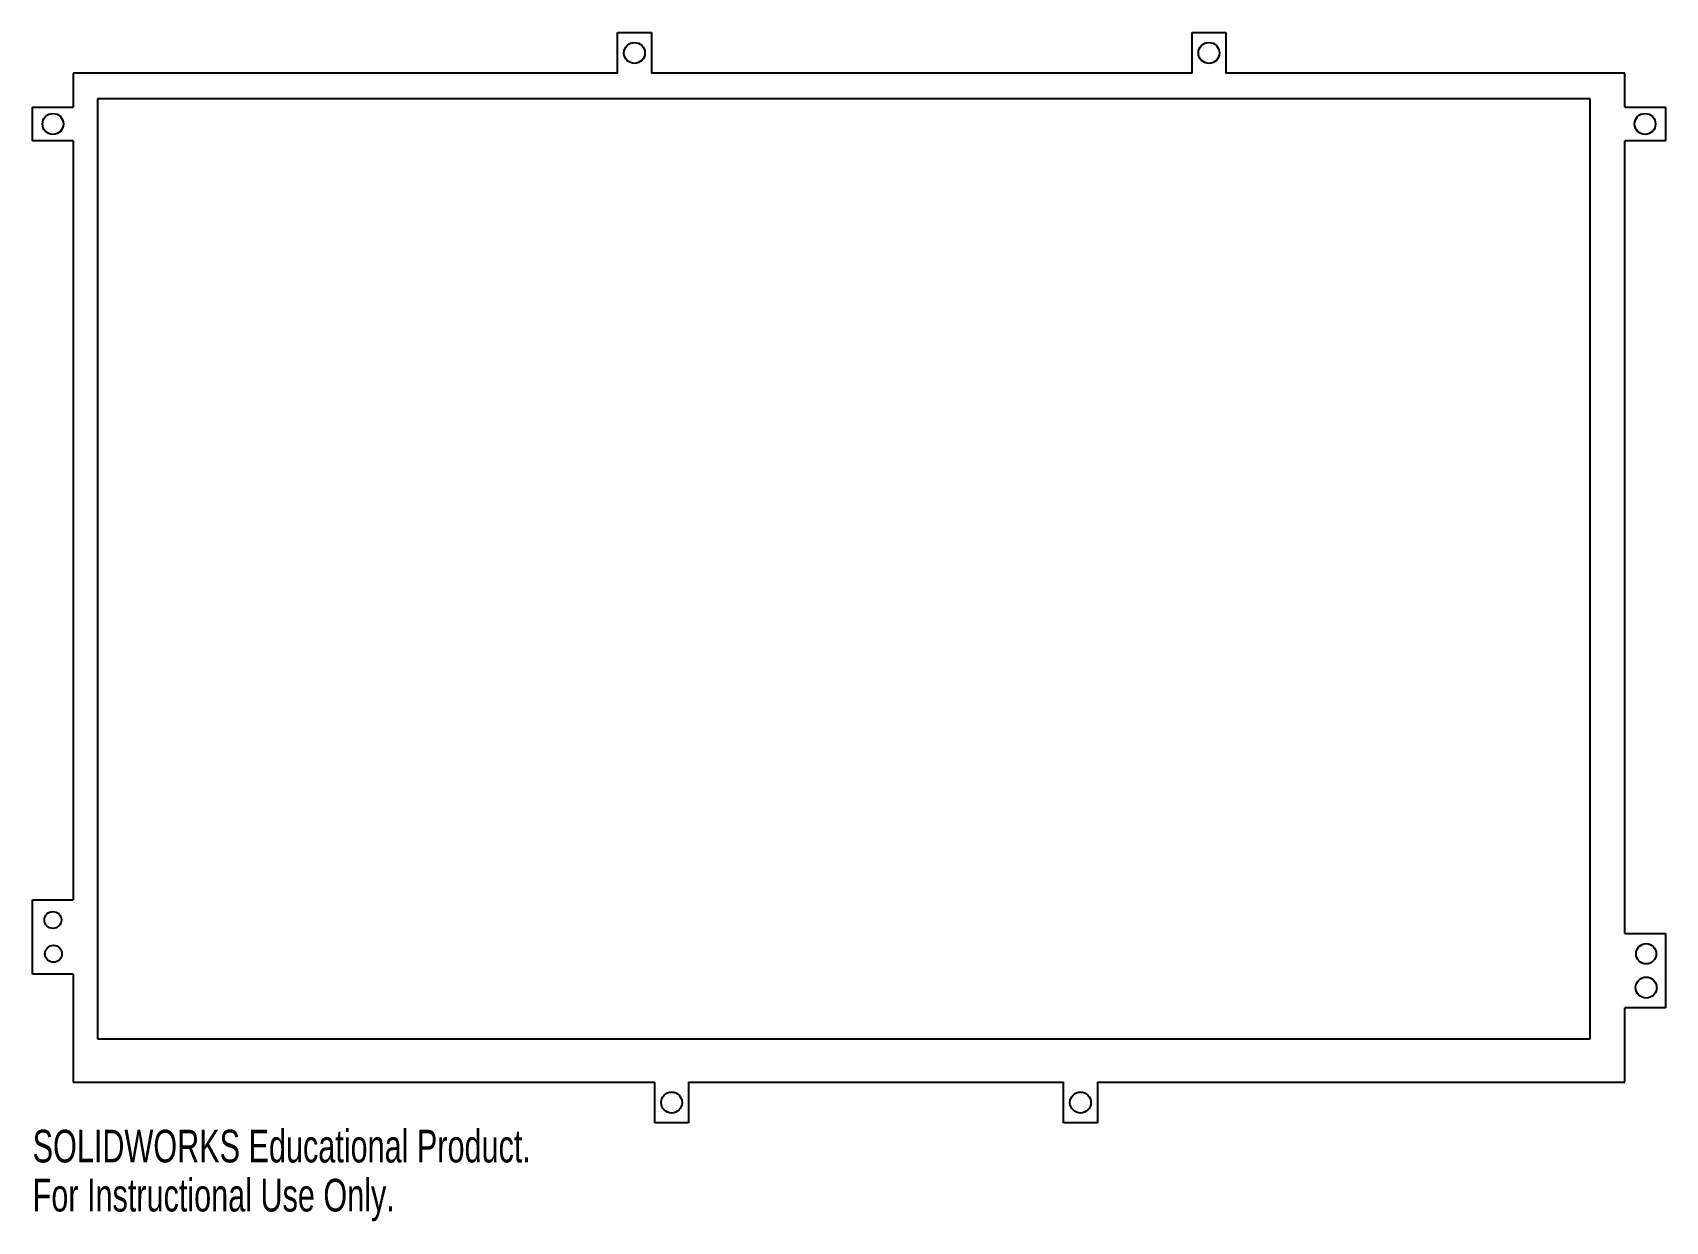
# Model space of a CAD drawing. Header units: millimetres. Extents: x -6 to 235, y -21 to 155.
import ezdxf

# ---------------------------------------------------------------- set-up
doc = ezdxf.new("R2010")
doc.units = ezdxf.units.MM
doc.styles.add('SLDTEXTSTYLE0', font='TXT', dxfattribs={"width": 0.7})

msp = doc.modelspace()

# ---------------------------------------------------------------- linework, layer by layer
at = {"color": 7, "linetype": 'Continuous', "lineweight": 25}
for p, q in [((80.5, 149.2), (80.5, 155.2)), ((80.5, 155.2), (85.5, 155.2)), ((85.5, 155.2), (85.5, 149.2)), ((165.46, 149.2), (165.46, 155.2)), ((165.46, 155.2), (170.46, 155.2)), ((170.46, 155.2), (170.46, 149.2)), ((0, 149.2), (0, 144.2)), ((80.5, 149.2), (0, 149.2)), ((165.46, 149.2), (85.5, 149.2)), ((229.46, 149.2), (170.46, 149.2)), ((229.46, 144.2), (229.46, 149.2)), ((3.6, 145.4), (3.6, 6.4)), ((224.36, 145.4), (3.6, 145.4)), ((224.36, 6.4), (224.36, 145.4)), ((-6, 139.2), (-6, 144.2)), ((-6, 144.2), (0, 144.2)), ((229.46, 144.2), (235.46, 144.2)), ((235.46, 144.2), (235.46, 139.2)), ((0, 139.2), (-6, 139.2)), ((0, 139.2), (0, 27)), ((235.46, 139.2), (229.46, 139.2)), ((229.46, 22), (229.46, 139.2)), ((-6, 16), (-6, 27)), ((-6, 27), (0, 27)), ((229.46, 22), (235.46, 22)), ((235.46, 22), (235.46, 11)), ((0, 16), (-6, 16)), ((0, 16), (0, 0)), ((235.46, 11), (229.46, 11)), ((229.46, 0), (229.46, 11)), ((3.6, 6.4), (224.36, 6.4)), ((0, 0), (86, 0)), ((86, -6), (86, 0)), ((91, 0), (146.46, 0)), ((91, 0), (91, -6)), ((146.46, -6), (146.46, 0)), ((151.46, 0), (229.46, 0)), ((151.46, 0), (151.46, -6)), ((91, -6), (86, -6)), ((151.46, -6), (146.46, -6))]:
    msp.add_line(p, q, dxfattribs=at)
for centre, radius in [((83, 152.2), 1.55), ((167.96, 152.2), 1.55), ((-3, 141.7), 1.55), ((232.46, 141.7), 1.55), ((-3, 24), 1.25), ((-2.93, 19), 1.25), ((232.62, 19), 1.5), ((232.62, 14), 1.55), ((88.5, -3), 1.55), ((148.96, -3), 1.55)]:
    msp.add_circle(centre, radius, dxfattribs=at)

# ---------------------------------------------------------------- texts
at = {"color": 7, "linetype": 'Continuous', "char_height": 4.8336, "attachment_point": 1, "style": 'SLDTEXTSTYLE0'}
for s, insert in [('SOLIDWORKS Educational Product.', (-6, -7.02)), ('For Instructional Use Only.', (-6, -14.27))]:
    msp.add_mtext(s, dxfattribs=dict(at, insert=insert))

doc.saveas('drawing.dxf')
